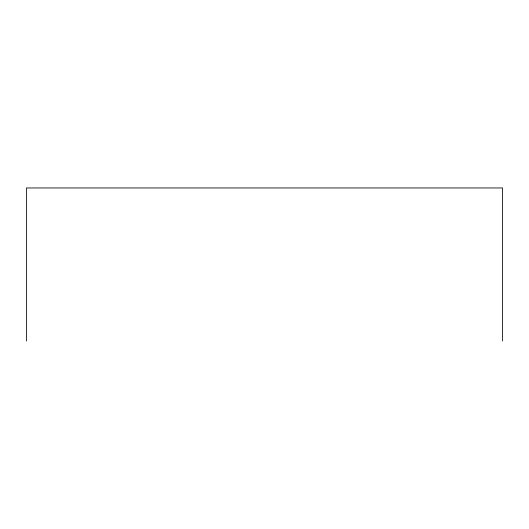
<?xml version="1.0" encoding="UTF-8"?>
<svg xmlns="http://www.w3.org/2000/svg" width="529" height="529" viewBox="0 0 529 529"><rect width="100%" height="100%" fill="white"/><g stroke="black" fill="none" stroke-linecap="round" stroke-linejoin="round"><path stroke-width="0.79" d="M502.55 341.04L502.55 187.96L26.45 187.96L26.45 341.04"/></g></svg>
